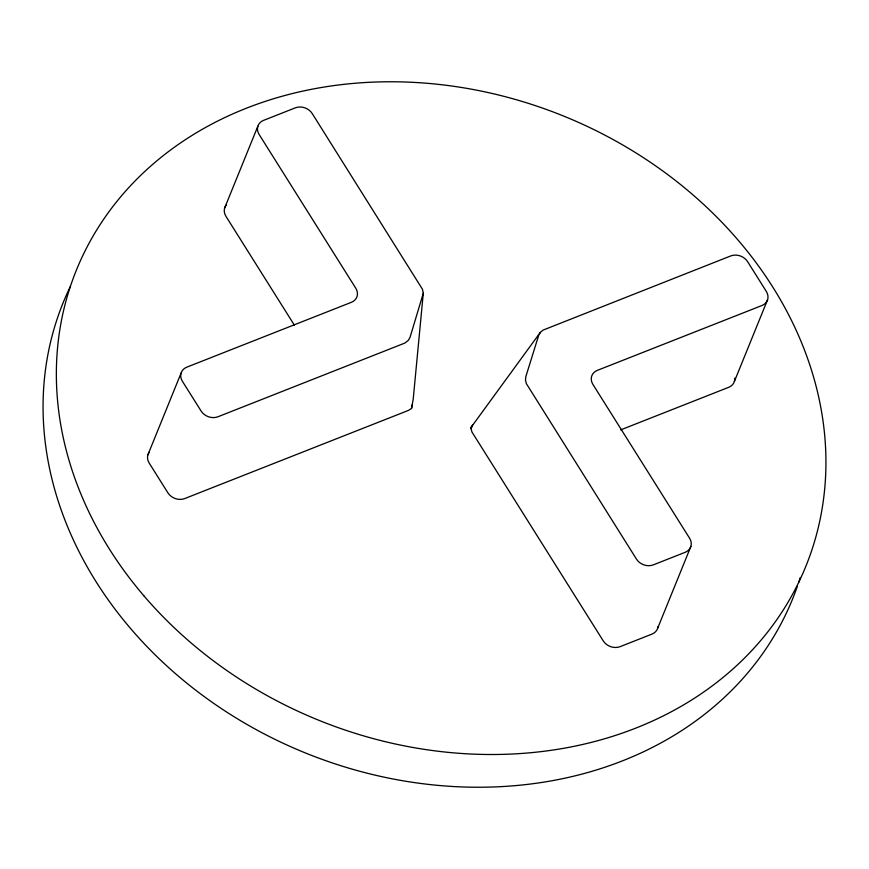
<?xml version="1.0" encoding="UTF-8"?>
<svg xmlns="http://www.w3.org/2000/svg" width="869" height="869" viewBox="0 0 869 869"><rect width="100%" height="100%" fill="white"/><g stroke="black" fill="none" stroke-linecap="round" stroke-linejoin="round"><path stroke-width="1.3" d="M423.29 293.244L410.059 337.259L408.408 340.268L404.997 343.005L217.956 416.762A12.6 10.428 22.1 0 1 201.097 411.026L182.403 381.285A12.6 10.428 22.1 0 1 186.781 367.174L351.38 302.314A12.6 10.428 22.1 0 0 355.769 288.215L259.136 134.489A12.6 10.428 22.1 0 1 263.524 120.389L295.384 107.832A12.6 10.428 22.1 0 1 312.232 113.567L422.453 289.268L423.29 293.244L413.209 399.197L411.493 408.528L408.354 410.44L184.739 498.556A12.6 10.428 22.1 0 1 167.891 492.821L149.186 463.068A12.6 10.428 22.1 0 1 149.435 451.956M411.493 408.528L412.482 404.237M657.996 626.625A12.6 10.428 22.1 0 1 651.978 634.098L620.118 646.655A12.6 10.428 22.1 0 1 603.271 640.92L471.943 432.002L470.792 427.754L540.301 332.425L543.027 330.122L730.753 255.931A12.6 10.428 22.1 0 1 747.612 261.667L766.317 291.419A12.6 10.428 22.1 0 1 761.928 305.519L597.329 370.379A12.6 10.428 22.1 0 0 592.951 384.489L689.573 538.204A12.6 10.428 22.1 0 1 685.185 552.304L653.336 564.861A12.6 10.428 22.1 0 1 636.477 559.125L526.364 383.642L525.495 380.09L525.832 376.646L538.65 335.434L540.301 332.425M224.626 208.049L257.843 126.255M147.893 454.835L181.1 373.04M734.392 381.448L767.609 299.653M657.659 628.233L690.866 546.438M470.531 428.602L472.682 424.756M470.792 427.754L472.258 426.69M620.662 429.894L728.711 387.313A12.6 10.428 22.1 0 0 734.772 378.167M294.428 325.267L225.929 216.283A12.6 10.428 22.1 0 1 226.168 205.16M797.384 586.26A393.657 325.973 22.1 0 1 302.781 751.881A393.657 325.973 22.1 0 1 70.422 286.368M800.262 577.537A393.657 325.973 22.1 0 1 798.654 582.534M143.863 595.786A393.657 325.973 22.1 0 0 801.37 576.69A393.657 325.973 22.1 0 0 378.189 81.947A393.657 325.973 22.1 0 0 143.863 595.786"/></g></svg>
